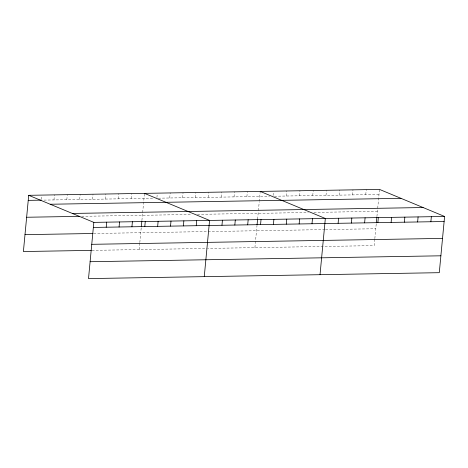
<?xml version="1.0" encoding="UTF-8"?>
<svg xmlns="http://www.w3.org/2000/svg" width="468" height="468" viewBox="0 0 468 468"><rect width="100%" height="100%" fill="white"/><g stroke="black" fill="none" stroke-linecap="round" stroke-linejoin="round"><path stroke-width="0.35" stroke-dasharray="2.34 1.75" d="M41.166 199.432L41.506 195.823M53.96 199.935L54.44 194.881M66.819 199.719L67.298 194.665M79.683 199.503L80.163 194.448M92.547 199.286L93.021 194.232M105.405 199.07L105.885 194.015M118.269 198.853L118.743 193.799M131.128 198.637L131.607 193.582M139.154 249.579L139.756 243.249M139.821 242.547L141.231 227.624M141.915 220.375L142.594 213.192M142.664 212.49L144.472 193.366M156.92 197.478L157.266 193.869M169.714 197.987L170.194 192.933M182.578 197.771L183.052 192.717M195.437 197.554L195.916 192.494M208.301 197.332L208.781 192.278M221.159 197.116L221.639 192.061M234.023 196.899L234.503 191.845M246.888 196.683L247.361 191.628M254.914 247.63L256.985 225.675M257.605 219.147L258.354 211.244M258.418 210.536L259.214 202.094M259.284 201.392L260.226 191.412M273.066 195.525L273.406 191.909M286.252 196.022L286.726 190.967M299.502 195.799L299.982 190.745M312.753 195.577L313.232 190.523M326.003 195.349L326.483 190.295M339.253 195.127L339.733 190.072M352.509 194.904L352.983 189.85M365.76 194.682L366.239 189.628M374.774 239.288L374.172 245.618L207.751 248.426M374.839 238.586L376.249 223.663M376.933 216.415L379.49 189.405M43.957 200.105L153.282 198.262M158.283 198.18L269.51 196.303M274.394 196.221L379.01 194.46M81.66 216.327L191.699 214.473M197.414 214.373L308.365 212.507M313.946 212.413L377.413 211.343M93.594 233.491L324.856 229.595M325.552 229.583L375.769 228.735M91.997 250.374L207.037 248.438"/><path stroke-width="0.7" d="M28.712 195.314L93.828 222.382L88.511 278.595L439.288 272.686L444.6 216.468L379.49 189.405L28.712 195.314L23.4 251.532L91.283 250.386M106.213 227.22L106.686 222.165M119.071 227.003L119.551 221.949M131.935 226.787L132.409 221.733M141.301 226.898L141.845 221.101M144.793 226.57L145.273 221.51M157.657 226.348L158.137 221.294M170.516 226.132L170.995 221.077M183.38 225.915L183.86 220.861M196.244 225.699L196.718 220.644M204.264 276.646L209.582 220.428L144.472 193.366M221.967 225.266L222.44 220.212M234.825 225.049L235.305 219.995M247.689 224.833L248.169 219.779M257.055 224.95L257.605 219.147M260.553 224.617L261.027 219.562M273.411 224.4L273.891 219.346M286.276 224.184L286.749 219.129M299.134 223.967L299.614 218.913M311.998 223.751L312.478 218.696M320.024 274.693L325.336 218.48L260.226 191.412M338.112 223.312L338.586 218.258M351.363 223.084L351.842 218.029M364.613 222.862L365.093 217.807M376.319 222.938L376.869 217.14M377.863 222.639L378.343 217.585M391.113 222.417L391.593 217.363M404.37 222.195L404.843 217.14M417.62 221.967L418.099 216.912M430.87 221.744L431.35 216.69M28.238 200.368L41.096 200.152M50.199 204.247L400.977 198.333M72.341 213.449L423.113 207.535M26.641 217.251L79.519 216.362M93.828 222.382L444.6 216.468M93.348 227.436L444.12 221.522M24.997 234.649L92.875 233.503M91.751 244.319L442.529 238.405M90.108 261.711L440.879 255.803"/></g></svg>
